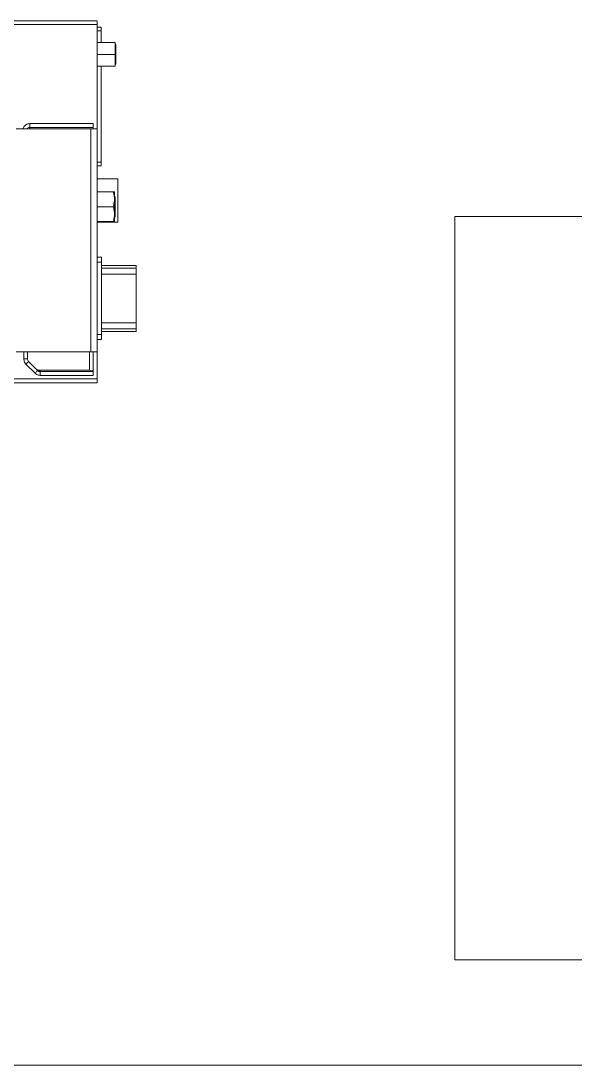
# Model space of a CAD drawing. Header units: millimetres. Extents: x 169 to 14583, y -399 to 10804.
# Drawn here: x 7376 to 7823, y 5946 to 6789 of the extents above; entities that cross this region are included whole.
import ezdxf

# ---------------------------------------------------------------- set-up
doc = ezdxf.new("R2010")
doc.units = ezdxf.units.MM
doc.header["$LTSCALE"] = 35

msp = doc.modelspace()

# ---------------------------------------------------------------- linework, layer by layer
at = {"color": 7, "linetype": 'Continuous', "lineweight": 18}
for p, q in [((7437.479, 6788.797), (7297.674, 6788.797)), ((7300.051, 6785.797), (7437.479, 6785.797)), ((7437.479, 6785.797), (7437.479, 6499.797)), ((7437.479, 6783.797), (7440.679, 6783.797)), ((7437.479, 6780.797), (7440.679, 6780.797)), ((7440.679, 6780.797), (7440.679, 6783.797)), ((7440.679, 6771.297), (7440.679, 6780.797)), ((7437.479, 6771.297), (7452.079, 6771.297)), ((7452.079, 6771.297), (7452.079, 6761.797)), ((7452.579, 6769.642), (7452.079, 6770.126)), ((7437.479, 6761.797), (7452.079, 6761.797)), ((7452.079, 6761.797), (7452.079, 6752.297)), ((7452.578, 6761.797), (7452.079, 6761.797)), ((7452.079, 6752.297), (7437.479, 6752.297)), ((7440.679, 6674.797), (7440.679, 6752.297)), ((7452.079, 6753.468), (7452.579, 6753.952)), ((7432.279, 6701.797), (7372.279, 6701.797)), ((7434.279, 6705.871), (7383.279, 6705.871)), ((7383.279, 6702.871), (7383.279, 6701.797)), ((7434.279, 6702.871), (7383.279, 6702.871)), ((7434.279, 6701.849), (7431.279, 6701.797)), ((7432.279, 6521.797), (7432.279, 6701.797)), ((7434.279, 6701.849), (7434.279, 6702.871)), ((7437.479, 6674.797), (7440.679, 6674.797)), ((7437.479, 6671.797), (7440.679, 6671.797)), ((7440.679, 6671.797), (7440.679, 6674.797)), ((7437.479, 6661.247), (7454.179, 6661.247)), ((7450.407, 6650.797), (7437.479, 6650.797)), ((7451.979, 6646.642), (7451.479, 6647.126)), ((7437.479, 6638.797), (7450.407, 6638.797)), ((7451.978, 6638.797), (7451.479, 6638.797)), ((7437.479, 6626.797), (7450.407, 6626.797)), ((7454.179, 6626.347), (7437.479, 6626.347)), ((7451.479, 6630.468), (7451.979, 6630.952)), ((7726.279, 6631.018), (7726.279, 6031.018)), ((7726.279, 6631.018), (8326.279, 6631.018)), ((7437.479, 6597.997), (7441.129, 6597.997)), ((7437.479, 6593.997), (7441.129, 6593.997)), ((7441.129, 6593.997), (7441.129, 6535.597)), ((7441.129, 6591.414), (7469.129, 6591.414)), ((7441.129, 6589.327), (7469.129, 6589.327)), ((7441.129, 6584.447), (7469.129, 6584.447)), ((7469.129, 6584.447), (7469.129, 6545.147)), ((7469.129, 6545.147), (7441.129, 6545.147)), ((7441.129, 6540.267), (7469.129, 6540.267)), ((7437.479, 6535.597), (7441.129, 6535.597)), ((7437.479, 6531.597), (7441.129, 6531.597)), ((7441.129, 6538.18), (7469.129, 6538.18)), ((7372.279, 6521.797), (7432.279, 6521.797)), ((7378.283, 6521.797), (7378.279, 6516.04)), ((7381.279, 6521.797), (7381.279, 6516.04)), ((7431.279, 6506.797), (7431.279, 6521.797)), ((7434.279, 6506.745), (7434.279, 6521.797)), ((7380.036, 6511.797), (7387.352, 6504.481)), ((7382.157, 6513.918), (7388.4, 6507.676)), ((7389.473, 6506.603), (7388.4, 6507.676)), ((7388.614, 6507.482), (7389.688, 6506.408)), ((7390.522, 6506.797), (7431.279, 6506.797)), ((7390.522, 6506.797), (7391.596, 6505.723)), ((7434.279, 6506.745), (7431.279, 6506.797)), ((7434.279, 6505.723), (7434.279, 6506.745)), ((7437.479, 6499.797), (7300.091, 6499.797)), ((7391.596, 6505.723), (7434.279, 6505.723)), ((7391.596, 6502.723), (7434.279, 6502.723)), ((7726.279, 6031.018), (7851.279, 6031.018)), ((7851.279, 5946.018), (7205.1, 5946.018))]:
    msp.add_line(p, q, dxfattribs=at)
at = {"color": 7, "linetype": 'Continuous', "lineweight": 18, "flags": 128}
for points in [[(7437.479, 6521.797), (7437.479, 6622.597), (7437.479, 6701.797)], [(7441.129, 6591.447), (7456.809, 6591.447), (7469.129, 6591.447)], [(7441.129, 6538.147), (7456.809, 6538.147), (7469.129, 6538.147)], [(7297.625, 6496.797), (7360.4, 6496.797), (7437.479, 6496.797)]]:
    msp.add_lwpolyline(points, dxfattribs=at)
at = {"color": 7, "linetype": 'Continuous', "lineweight": 18}
for points, knots in [([(7437.479, 6788.797), (7437.479, 6788.752), (7437.479, 6788.661), (7437.479, 6787.968), (7437.479, 6786.977), (7437.479, 6786.191), (7437.479, 6785.797)], [0, 0, 0, 0, 0.2500356, 0.4999804, 0.7497379, 1, 1, 1, 1]), ([(7452.579, 6769.641), (7452.579, 6769.641), (7452.579, 6769.841), (7452.579, 6769.129), (7452.579, 6767.52), (7452.579, 6764.871), (7452.579, 6762.823), (7452.579, 6761.797)], [0, 0, 0, 0, 0.000234, 0.2498566, 0.4994641, 0.7493479, 1, 1, 1, 1]), ([(7452.579, 6761.797), (7452.579, 6760.765), (7452.579, 6758.707), (7452.579, 6756.106), (7452.579, 6754.312), (7452.579, 6754.073), (7452.579, 6753.953)], [0, 0, 0, 0, 0.2511639, 0.5012356, 0.750754, 1, 1, 1, 1]), ([(7383.279, 6705.871), (7382.711, 6705.822), (7381.555, 6705.721), (7379.984, 6704.976), (7378.824, 6703.966), (7378.029, 6702.888), (7377.759, 6702.158), (7377.625, 6701.797)], [0, 0, 0, 0, 0.2285117, 0.4657743, 0.6867391, 0.845283, 1, 1, 1, 1]), ([(7383.279, 6702.871), (7382.892, 6702.822), (7382.119, 6702.723), (7381.318, 6702.261), (7381.069, 6701.864), (7381.027, 6701.797)], [0, 0, 0, 0, 0.4544101, 0.9088705, 1, 1, 1, 1]), ([(7383.279, 6705.871), (7383.279, 6705.436), (7383.279, 6704.565), (7383.279, 6703.585), (7383.279, 6702.992), (7383.279, 6702.912), (7383.279, 6702.871)], [0, 0, 0, 0, 0.2796274, 0.5592548, 0.7796274, 1, 1, 1, 1]), ([(7437.479, 6701.797), (7437.381, 6701.797), (7437.184, 6701.797), (7435.792, 6701.797), (7434.078, 6701.797), (7432.878, 6701.797), (7432.279, 6701.797)], [0, 0, 0, 0, 0.279619, 0.5592379, 0.779619, 1, 1, 1, 1]), ([(7434.279, 6705.871), (7434.279, 6705.482), (7434.279, 6704.705), (7434.279, 6703.72), (7434.279, 6703.024), (7434.279, 6702.922), (7434.279, 6702.871)], [0, 0, 0, 0, 0.2500384, 0.4999796, 0.7497245, 1, 1, 1, 1]), ([(7454.179, 6626.347), (7454.179, 6626.463), (7454.179, 6626.694), (7454.179, 6628.526), (7454.179, 6631.311), (7454.179, 6634.973), (7454.179, 6639.228), (7454.179, 6643.797), (7454.179, 6648.366), (7454.179, 6652.621), (7454.179, 6656.283), (7454.179, 6659.068), (7454.179, 6660.9), (7454.179, 6661.131), (7454.179, 6661.247)], [0, 0, 0, 0, 0.0833351, 0.1666607, 0.2499959, 0.3333329, 0.4166628, 0.5, 0.5833373, 0.6666672, 0.7500041, 0.8333394, 0.9166649, 1, 1, 1, 1]), ([(7450.407, 6650.797), (7450.716, 6649.788), (7451.32, 6647.82), (7451.427, 6645.787), (7451.479, 6644.797)], [0, 0, 0, 0, 0.5129754, 1, 1, 1, 1]), ([(7451.479, 6650.797), (7451.427, 6650.797), (7451.32, 6650.797), (7450.716, 6650.797), (7450.407, 6650.797)], [0, 0, 0, 0, 0.4875785, 1, 1, 1, 1]), ([(7451.479, 6650.797), (7451.479, 6650.718), (7451.479, 6650.559), (7451.479, 6649.294), (7451.479, 6647.4), (7451.479, 6645.665), (7451.479, 6644.797)], [0, 0, 0, 0, 0.250083, 0.5000038, 0.7500088, 1, 1, 1, 1]), ([(7451.479, 6644.797), (7451.427, 6643.806), (7451.32, 6641.773), (7450.716, 6639.805), (7450.407, 6638.797)], [0, 0, 0, 0, 0.48757868, 1, 1, 1, 1]), ([(7451.479, 6644.797), (7451.479, 6643.85), (7451.479, 6641.956), (7451.479, 6638.797), (7451.479, 6635.638), (7451.479, 6633.744), (7451.479, 6632.797)], [0, 0, 0, 0, 0.250083, 0.5000038, 0.7500088, 1, 1, 1, 1]), ([(7451.979, 6646.641), (7451.979, 6646.641), (7451.979, 6646.841), (7451.979, 6646.129), (7451.979, 6644.52), (7451.979, 6641.871), (7451.979, 6639.823), (7451.979, 6638.797)], [0, 0, 0, 0, 0.000234, 0.2498566, 0.4994641, 0.7493479, 1, 1, 1, 1]), ([(7450.407, 6638.797), (7450.716, 6637.788), (7451.32, 6635.82), (7451.427, 6633.787), (7451.479, 6632.797)], [0, 0, 0, 0, 0.5129754, 1, 1, 1, 1]), ([(7451.479, 6632.797), (7451.427, 6631.806), (7451.32, 6629.773), (7450.716, 6627.805), (7450.407, 6626.797)], [0, 0, 0, 0, 0.4875787, 1, 1, 1, 1]), ([(7451.479, 6632.797), (7451.479, 6631.929), (7451.479, 6630.193), (7451.479, 6628.3), (7451.479, 6627.035), (7451.479, 6626.876), (7451.479, 6626.797)], [0, 0, 0, 0, 0.250083, 0.5000038, 0.7500088, 1, 1, 1, 1]), ([(7451.979, 6638.797), (7451.979, 6637.765), (7451.979, 6635.707), (7451.979, 6633.106), (7451.979, 6631.312), (7451.979, 6631.073), (7451.979, 6630.953)], [0, 0, 0, 0, 0.25116394, 0.50123555, 0.75075399, 1, 1, 1, 1]), ([(7450.407, 6626.797), (7450.716, 6626.797), (7451.32, 6626.797), (7451.427, 6626.797), (7451.479, 6626.797)], [0, 0, 0, 0, 0.51301101, 1, 1, 1, 1]), ([(7441.129, 6597.997), (7441.129, 6597.937), (7441.129, 6597.816), (7441.129, 6596.892), (7441.129, 6595.57), (7441.129, 6594.522), (7441.129, 6593.997)], [0, 0, 0, 0, 0.2500281, 0.4999846, 0.7497958, 1, 1, 1, 1]), ([(7469.129, 6591.414), (7469.129, 6591.083), (7469.129, 6590.414), (7469.129, 6589.862), (7469.129, 6589.718), (7469.129, 6589.7)], [0, 0, 0, 0, 0.4620082, 0.9333931, 1, 1, 1, 1]), ([(7469.129, 6589.327), (7469.129, 6588.61), (7469.129, 6587.175), (7469.129, 6585.357), (7469.129, 6584.447)], [0, 0, 0, 0, 0.4998241, 1, 1, 1, 1]), ([(7469.129, 6545.147), (7469.129, 6544.238), (7469.129, 6542.42), (7469.129, 6540.985), (7469.129, 6540.267)], [0, 0, 0, 0, 0.4998241, 1, 1, 1, 1]), ([(7469.129, 6540.244), (7469.129, 6540.245), (7469.129, 6540.247), (7469.129, 6539.87), (7469.129, 6539.204), (7469.129, 6538.519), (7469.129, 6538.18)], [0, 0, 0, 0, 0.0939444, 0.3976895, 0.7017733, 1, 1, 1, 1]), ([(7441.129, 6535.597), (7441.129, 6535.073), (7441.129, 6534.025), (7441.129, 6532.703), (7441.129, 6531.778), (7441.129, 6531.657), (7441.129, 6531.597)], [0, 0, 0, 0, 0.2500281, 0.4999846, 0.7497958, 1, 1, 1, 1]), ([(7378.279, 6516.04), (7378.385, 6515.151), (7378.574, 6513.562), (7379.589, 6512.337), (7380.036, 6511.797)], [0, 0, 0, 0, 0.5592827, 1, 1, 1, 1]), ([(7378.279, 6516.04), (7378.704, 6516.04), (7379.588, 6516.04), (7380.595, 6516.04), (7381.18, 6516.04), (7381.247, 6516.04), (7381.279, 6516.04)], [0, 0, 0, 0, 0.2702613, 0.5624294, 0.7897364, 1, 1, 1, 1]), ([(7381.279, 6516.04), (7381.32, 6515.643), (7381.401, 6514.848), (7381.905, 6514.229), (7382.157, 6513.918)], [0, 0, 0, 0, 0.4995867, 1, 1, 1, 1]), ([(7432.279, 6521.797), (7433.042, 6521.797), (7434.568, 6521.797), (7436.277, 6521.797), (7437.297, 6521.797), (7437.418, 6521.797), (7437.479, 6521.797)], [0, 0, 0, 0, 0.279619, 0.5592379, 0.779619, 1, 1, 1, 1]), ([(7387.352, 6504.481), (7387.663, 6504.793), (7388.285, 6505.415), (7388.983, 6506.112), (7389.399, 6506.529), (7389.448, 6506.578), (7389.473, 6506.603)], [0, 0, 0, 0, 0.2796189, 0.5592379, 0.779619, 1, 1, 1, 1]), ([(7388.4, 6507.676), (7388.709, 6507.424), (7389.329, 6506.92), (7390.124, 6506.838), (7390.522, 6506.797)], [0, 0, 0, 0, 0.4995965, 1, 1, 1, 1]), ([(7389.697, 6506.419), (7389.772, 6506.353), (7389.996, 6506.159), (7390.442, 6505.938), (7391.006, 6505.756), (7391.399, 6505.734), (7391.596, 6505.723)], [0, 0, 0, 0, 0.1449018, 0.4299345, 0.7149673, 1, 1, 1, 1]), ([(7387.352, 6504.481), (7387.761, 6504.132), (7388.523, 6503.483), (7389.992, 6502.858), (7391.025, 6502.771), (7391.596, 6502.723)], [0, 0, 0, 0, 0.3418515, 0.6363422, 1, 1, 1, 1]), ([(7391.596, 6505.723), (7391.596, 6505.66), (7391.596, 6505.534), (7391.596, 6504.73), (7391.596, 6503.75), (7391.596, 6503.065), (7391.596, 6502.723)], [0, 0, 0, 0, 0.2796274, 0.5592548, 0.7796274, 1, 1, 1, 1]), ([(7434.279, 6502.723), (7434.279, 6503.158), (7434.279, 6504.029), (7434.279, 6505.009), (7434.279, 6505.602), (7434.279, 6505.683), (7434.279, 6505.723)], [0, 0, 0, 0, 0.2796274, 0.5592548, 0.7796274, 1, 1, 1, 1]), ([(7437.479, 6496.797), (7437.479, 6496.854), (7437.479, 6496.967), (7437.479, 6497.77), (7437.479, 6498.759), (7437.479, 6499.451), (7437.479, 6499.797)], [0, 0, 0, 0, 0.279619, 0.5592379, 0.779619, 1, 1, 1, 1])]:
    msp.add_open_spline(points, degree=3, knots=knots, dxfattribs=at)
msp.add_open_spline([(7380.036, 6511.797), (7380.314, 6512.075), (7380.87, 6512.631), (7381.571, 6513.332), (7382.062, 6513.823), (7382.125, 6513.887), (7382.157, 6513.918)], degree=3, dxfattribs=at)

doc.saveas('drawing.dxf')
